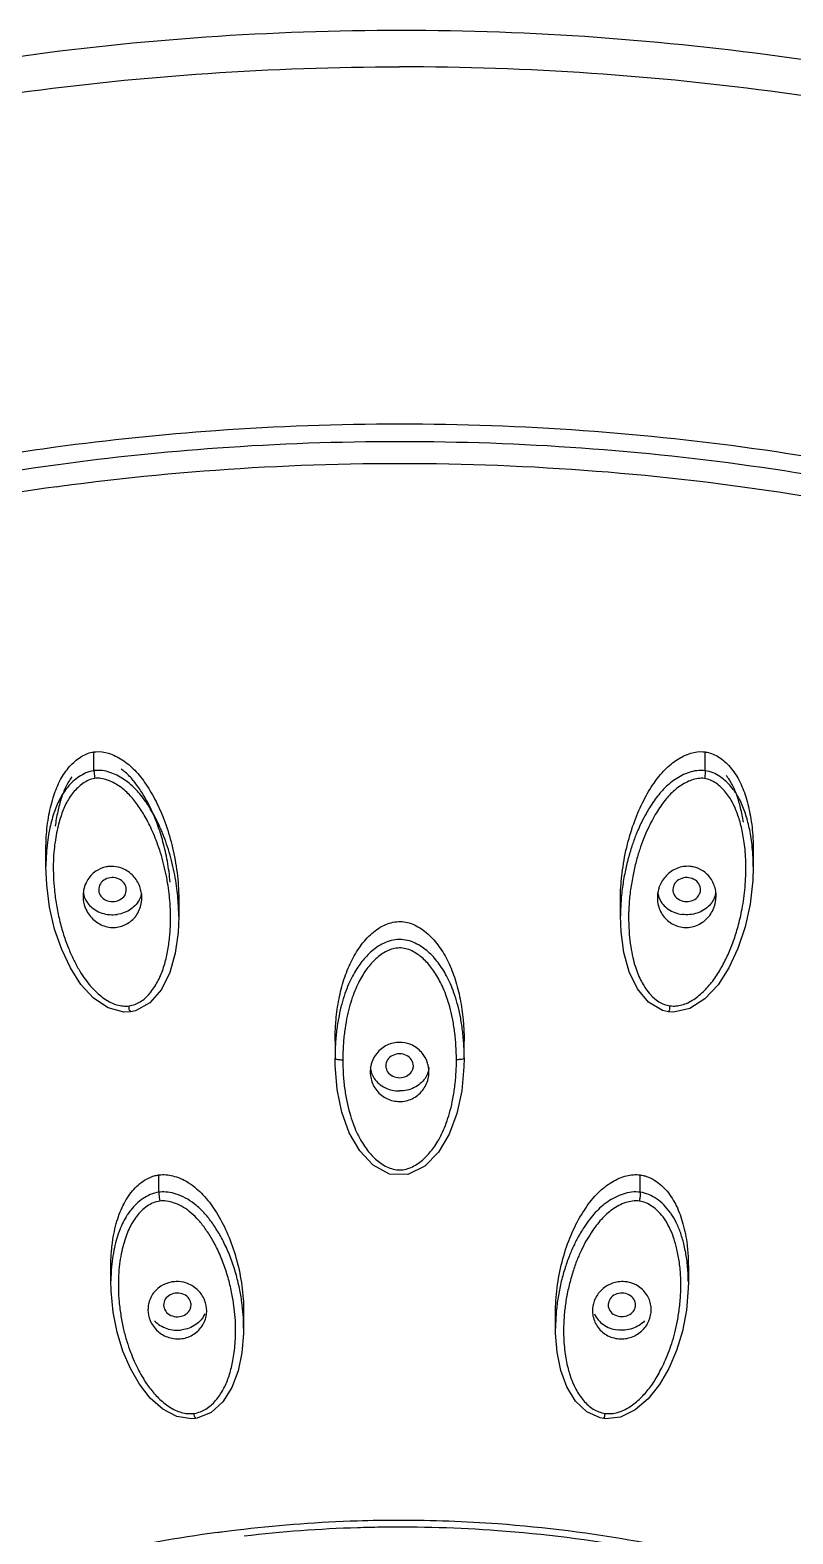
# Model space of a CAD drawing. Extents: x -1802 to -1505, y -7177 to -6757.
# Drawn here: x -1731.69 to -1712.2, y -6900.28 to -6861.85 of the extents above; entities that cross this region are included whole.
import ezdxf

# ---------------------------------------------------------------- set-up
doc = ezdxf.new("R2010")
doc.units = 0
doc.header["$LTSCALE"] = 5
doc.header["$MEASUREMENT"] = 0
doc.layers.add('DWG', color=7, linetype='CONTINUOUS')

msp = doc.modelspace()

# ---------------------------------------------------------------- linework, layer by layer
at = {"layer": 'DWG'}
for p, q in [((-1730.055, -6880.779), (-1730.055, -6880.298)), ((-1714.438, -6880.779), (-1714.438, -6880.298)), ((-1731.282, -6883.231), (-1731.282, -6882.791)), ((-1713.211, -6882.791), (-1713.211, -6883.246)), ((-1731.282, -6883.23), (-1731.282, -6883.231)), ((-1731.263, -6883.699), (-1731.282, -6883.23)), ((-1713.211, -6883.246), (-1713.222, -6883.576)), ((-1727.889, -6884.081), (-1727.889, -6884.505)), ((-1716.604, -6884.505), (-1716.604, -6884.081)), ((-1727.889, -6884.505), (-1727.889, -6884.505)), ((-1715.533, -6886.903), (-1715.886, -6886.696)), ((-1729.293, -6886.947), (-1729.696, -6886.839)), ((-1729.121, -6886.941), (-1729.293, -6886.947)), ((-1715.372, -6886.941), (-1715.533, -6886.903)), ((-1715.247, -6886.949), (-1715.372, -6886.941)), ((-1714.832, -6886.856), (-1715.247, -6886.949)), ((-1723.896, -6887.695), (-1723.896, -6888.126)), ((-1720.596, -6888.126), (-1720.596, -6887.695)), ((-1723.894, -6888.305), (-1723.896, -6888.126)), ((-1723.841, -6888.922), (-1723.894, -6888.305)), ((-1720.596, -6888.126), (-1720.601, -6888.344)), ((-1728.397, -6891.552), (-1728.397, -6891.108)), ((-1716.096, -6891.552), (-1716.096, -6891.108)), ((-1729.623, -6893.856), (-1729.623, -6893.436)), ((-1714.869, -6893.436), (-1714.869, -6893.856)), ((-1729.619, -6894.075), (-1729.623, -6893.813)), ((-1714.869, -6893.845), (-1714.872, -6894.007)), ((-1726.231, -6894.611), (-1726.231, -6895.022)), ((-1718.262, -6895.022), (-1718.262, -6894.611)), ((-1726.231, -6895.023), (-1726.231, -6895.022)), ((-1718.262, -6895.022), (-1718.262, -6895.022)), ((-1727.566, -6897.344), (-1727.941, -6897.282)), ((-1727.462, -6897.336), (-1727.566, -6897.344)), ((-1717.03, -6897.336), (-1717.124, -6897.318))]:
    msp.add_line(p, q, dxfattribs=at)
for points in [[(-1713.222, -6883.576), (-1713.29, -6884.187), (-1713.418, -6884.773), (-1713.602, -6885.32), (-1713.832, -6885.814), (-1714.11, -6886.248), (-1714.445, -6886.605), (-1714.832, -6886.856)], [(-1729.696, -6886.839), (-1730.066, -6886.589), (-1730.388, -6886.241), (-1730.657, -6885.821), (-1730.88, -6885.347), (-1731.06, -6884.826), (-1731.189, -6884.269), (-1731.263, -6883.699)], [(-1727.889, -6884.505), (-1727.905, -6884.911), (-1727.979, -6885.445), (-1728.115, -6885.935), (-1728.329, -6886.367), (-1728.625, -6886.712)], [(-1715.886, -6886.696), (-1716.172, -6886.354), (-1716.383, -6885.922), (-1716.517, -6885.429), (-1716.589, -6884.897), (-1716.604, -6884.485)], [(-1728.625, -6886.712), (-1728.995, -6886.914), (-1729.121, -6886.941)], [(-1720.601, -6888.344), (-1720.658, -6888.961), (-1720.782, -6889.539), (-1720.978, -6890.067), (-1721.251, -6890.525), (-1721.603, -6890.884), (-1722.032, -6891.099), (-1722.503, -6891.087), (-1722.923, -6890.858), (-1723.266, -6890.492), (-1723.532, -6890.03), (-1723.721, -6889.501), (-1723.841, -6888.922)], [(-1714.872, -6894.007), (-1714.92, -6894.566), (-1715.022, -6895.099), (-1715.174, -6895.597), (-1715.371, -6896.055), (-1715.608, -6896.468), (-1715.893, -6896.828), (-1716.229, -6897.115)], [(-1727.941, -6897.282), (-1728.297, -6897.092), (-1728.617, -6896.81), (-1728.891, -6896.458), (-1729.122, -6896.055), (-1729.314, -6895.61), (-1729.463, -6895.131), (-1729.566, -6894.619), (-1729.619, -6894.075)], [(-1726.231, -6895.023), (-1726.233, -6895.161), (-1726.275, -6895.654), (-1726.37, -6896.115), (-1726.529, -6896.538), (-1726.759, -6896.904)], [(-1717.748, -6896.887), (-1717.971, -6896.524), (-1718.126, -6896.103), (-1718.219, -6895.642), (-1718.26, -6895.149), (-1718.262, -6895.022)], [(-1726.759, -6896.904), (-1727.061, -6897.184), (-1727.416, -6897.328), (-1727.462, -6897.336)], [(-1717.124, -6897.318), (-1717.461, -6897.164), (-1717.748, -6896.887)], [(-1716.229, -6897.115), (-1716.604, -6897.299), (-1716.986, -6897.341), (-1717.03, -6897.336)]]:
    msp.add_lwpolyline(points, dxfattribs=at)
for points, start_tangent, end_tangent in [([(-1784.746, -6916.717), (-1784.127, -6909.017), (-1781.977, -6900.568), (-1778.335, -6892.513), (-1773.29, -6885.057), (-1766.962, -6878.385), (-1759.495, -6872.662), (-1751.065, -6868.035), (-1741.876, -6864.631), (-1732.169, -6862.551), (-1722.198, -6861.855), (-1712.229, -6862.564), (-1702.525, -6864.658), (-1693.342, -6868.074), (-1684.921, -6872.712), (-1677.464, -6878.446), (-1671.148, -6885.126), (-1666.116, -6892.589), (-1662.488, -6900.648), (-1660.352, -6909.1), (-1659.747, -6916.717)], (0.000108, 1), (0.000114, -1)), ([(-1783.66, -6906.704), (-1781.688, -6900.054), (-1777.934, -6892.236), (-1772.81, -6885.021), (-1766.441, -6878.587), (-1758.983, -6873.092), (-1750.621, -6868.67), (-1741.56, -6865.432), (-1732.024, -6863.457), (-1722.246, -6862.793)], (0.213985, 0.976837), (1, 0)), ([(-1660.864, -6906.568), (-1662.805, -6900.054), (-1666.559, -6892.236), (-1671.683, -6885.021), (-1678.052, -6878.587), (-1685.51, -6873.092), (-1693.872, -6868.67), (-1702.933, -6865.432), (-1712.469, -6863.457), (-1722.246, -6862.793)], (-0.216879, 0.976199), (-1, 0)), ([(-1670.129, -6901.434), (-1672.284, -6897.611), (-1677.416, -6890.834), (-1683.77, -6884.878), (-1691.174, -6879.906), (-1699.426, -6876.053), (-1708.3, -6873.424), (-1717.555, -6872.092), (-1726.938, -6872.092), (-1731.035, -6872.514)], (-0.449185, 0.893439), (-0.990997, -0.133888)), ([(-1731.035, -6872.514), (-1736.193, -6873.424), (-1745.067, -6876.053), (-1753.319, -6879.906), (-1760.723, -6884.878), (-1767.077, -6890.834), (-1772.209, -6897.611), (-1774.364, -6901.434)], (-0.990997, -0.133888), (-0.449185, -0.893439)), ([(-1730.972, -6872.95), (-1726.896, -6872.529), (-1717.597, -6872.529), (-1708.426, -6873.85), (-1699.631, -6876.454), (-1691.453, -6880.273), (-1684.116, -6885.2), (-1677.818, -6891.103), (-1673.213, -6897.069)], (0.990963, 0.134135), (0.547309, -0.836931)), ([(-1730.93, -6873.51), (-1726.014, -6873.035), (-1720.99, -6872.938), (-1715.976, -6873.23), (-1711.013, -6873.908), (-1706.141, -6874.967), (-1701.398, -6876.399), (-1696.823, -6878.192), (-1692.453, -6880.332), (-1688.322, -6882.801), (-1684.465, -6885.579), (-1680.912, -6888.645), (-1677.692, -6891.973), (-1674.83, -6895.536), (-1672.35, -6899.307), (-1670.272, -6903.254), (-1668.612, -6907.346), (-1667.385, -6911.55), (-1666.826, -6914.31)], (0.990954, 0.134202), (0.165725, -0.986172)), ([(-1766.64, -6891.063), (-1760.377, -6885.2), (-1753.04, -6880.273), (-1744.862, -6876.454), (-1736.067, -6873.85), (-1730.972, -6872.95)], (0.670603, 0.741817), (0.990963, 0.134135)), ([(-1731.007, -6873.521), (-1739.861, -6875.378), (-1748.246, -6878.449), (-1755.943, -6882.652), (-1762.749, -6887.876), (-1768.486, -6893.987), (-1772.996, -6900.816), (-1776.163, -6908.185), (-1777.511, -6913.44)], (-0.990792, -0.135394), (-0.1864, -0.982474)), ([(-1731.007, -6873.521), (-1730.93, -6873.51)], (0.990792, 0.135394), (0.990954, 0.134202)), ([(-1730.68, -6880.676), (-1730.397, -6880.43), (-1730.102, -6880.306)], (0.661877, 0.749613), (0.979479, 0.201546)), ([(-1730.102, -6880.306), (-1730.055, -6880.298)], (0.979479, 0.201546), (0.990791, 0.135403)), ([(-1730.055, -6880.298), (-1730.004, -6880.293)], (0.990791, 0.135403), (0.998037, 0.06262)), ([(-1730.004, -6880.293), (-1729.683, -6880.335), (-1729.334, -6880.501)], (0.998037, 0.06262), (0.838712, -0.544575)), ([(-1729.334, -6880.501), (-1729.013, -6880.766), (-1728.728, -6881.124), (-1728.468, -6881.568), (-1728.245, -6882.084), (-1728.067, -6882.669), (-1727.944, -6883.302)], (0.838712, -0.544575), (0.13773, -0.99047)), ([(-1716.55, -6883.314), (-1716.424, -6882.66), (-1716.239, -6882.059), (-1716.009, -6881.537), (-1715.746, -6881.097), (-1715.463, -6880.749), (-1715.146, -6880.493)], (0.135759, 0.990742), (0.843602, 0.536968)), ([(-1715.146, -6880.493), (-1714.804, -6880.333), (-1714.488, -6880.293)], (0.843602, 0.536968), (0.997978, -0.063559)), ([(-1714.488, -6880.293), (-1714.438, -6880.298)], (0.997978, -0.063559), (0.990793, -0.135385)), ([(-1714.438, -6880.298), (-1714.391, -6880.306)], (0.990793, -0.135385), (0.979283, -0.202495)), ([(-1714.391, -6880.306), (-1714.091, -6880.433), (-1713.804, -6880.686)], (0.979283, -0.202495), (0.654915, -0.755702)), ([(-1731.205, -6881.909), (-1731.081, -6881.416), (-1730.909, -6881.005), (-1730.68, -6880.676)], (0.181695, 0.983355), (0.661877, 0.749613)), ([(-1730.622, -6880.938), (-1730.773, -6881.189), (-1730.89, -6881.486), (-1730.981, -6881.824), (-1731.046, -6882.198)], (-0.593528, -0.804814), (-0.125629, -0.992077)), ([(-1730.036, -6880.978), (-1730.192, -6881.023), (-1730.338, -6881.105), (-1730.469, -6881.213), (-1730.585, -6881.339), (-1730.685, -6881.478), (-1730.77, -6881.625), (-1730.841, -6881.783), (-1730.903, -6881.954)], (-0.990772, -0.135537), (-0.30864, -0.951179)), ([(-1730.26, -6880.836), (-1730.439, -6880.934), (-1730.592, -6881.057), (-1730.725, -6881.198)], (-0.922102, -0.386948), (-0.640043, -0.768339)), ([(-1730.055, -6880.779), (-1730.26, -6880.836)], (-0.990735, -0.135811), (-0.922102, -0.386948)), ([(-1730.023, -6880.775), (-1730.055, -6880.779)], (-0.995716, -0.09246), (-0.99086, -0.134897)), ([(-1730.055, -6880.779), (-1730.053, -6880.831), (-1730.046, -6880.9), (-1730.036, -6880.978)], (0.000931, -1), (0.145418, -0.98937)), ([(-1729.044, -6881.517), (-1729.157, -6881.389), (-1729.281, -6881.272), (-1729.417, -6881.169), (-1729.562, -6881.083), (-1729.716, -6881.017), (-1729.876, -6880.978), (-1730.036, -6880.978)], (-0.630774, 0.775967), (-0.990866, -0.134849)), ([(-1729.302, -6880.992), (-1729.468, -6880.897), (-1729.649, -6880.822), (-1729.846, -6880.778), (-1730.023, -6880.775)], (-0.835591, 0.549353), (-0.995716, -0.09246)), ([(-1728.108, -6883.626), (-1728.18, -6883.092), (-1728.292, -6882.596), (-1728.433, -6882.152), (-1728.596, -6881.763), (-1728.774, -6881.429), (-1728.959, -6881.147), (-1729.152, -6880.916), (-1729.364, -6880.734)], (-0.086183, 0.996279), (-0.812667, 0.582729)), ([(-1728.56, -6881.847), (-1728.566, -6881.837), (-1728.666, -6881.672), (-1728.771, -6881.518), (-1728.884, -6881.372), (-1729.009, -6881.233), (-1729.149, -6881.106), (-1729.302, -6880.992)], (-0.497096, 0.867696), (-0.835591, 0.549353)), ([(-1715.205, -6881.002), (-1715.36, -6881.119), (-1715.5, -6881.249), (-1715.626, -6881.392), (-1715.745, -6881.55), (-1715.861, -6881.726), (-1715.95, -6881.878)], (-0.829991, -0.557776), (-0.489942, -0.871755)), ([(-1714.457, -6880.978), (-1714.62, -6880.979), (-1714.784, -6881.019), (-1714.941, -6881.088), (-1715.089, -6881.178), (-1715.226, -6881.284), (-1715.351, -6881.404), (-1715.465, -6881.536)], (-0.990811, 0.135251), (-0.622391, -0.782706)), ([(-1714.652, -6880.779), (-1714.852, -6880.825), (-1715.036, -6880.902), (-1715.205, -6881.002)], (-0.99237, -0.123297), (-0.829991, -0.557776)), ([(-1714.438, -6880.779), (-1714.652, -6880.779)], (-0.990849, 0.134977), (-0.99237, -0.123297)), ([(-1714.438, -6880.779), (-1714.44, -6880.831), (-1714.447, -6880.9), (-1714.457, -6880.978)], (0.00109, -0.999999), (-0.14626, -0.989246)), ([(-1713.601, -6881.921), (-1713.66, -6881.761), (-1713.732, -6881.608), (-1713.817, -6881.463), (-1713.918, -6881.328), (-1714.032, -6881.205), (-1714.161, -6881.101), (-1714.304, -6881.021), (-1714.457, -6880.978)], (-0.319432, 0.947609), (-0.990717, 0.135939)), ([(-1713.779, -6881.185), (-1713.91, -6881.049), (-1714.061, -6880.93), (-1714.237, -6880.834), (-1714.438, -6880.779)], (-0.647749, 0.761853), (-0.990724, 0.135891)), ([(-1713.461, -6882.096), (-1713.535, -6881.727), (-1713.63, -6881.407), (-1713.748, -6881.133), (-1713.899, -6880.902)], (-0.149849, 0.988709), (-0.618341, 0.78591)), ([(-1713.804, -6880.686), (-1713.572, -6881.027), (-1713.402, -6881.447), (-1713.282, -6881.943)], (0.654915, -0.755702), (0.174051, -0.984737)), ([(-1730.835, -6881.346), (-1730.839, -6881.352), (-1730.934, -6881.514), (-1731.013, -6881.685), (-1731.08, -6881.867)], (-0.553132, -0.833094), (-0.31256, -0.949898)), ([(-1730.725, -6881.198), (-1730.835, -6881.346)], (-0.640043, -0.768339), (-0.553132, -0.833094)), ([(-1713.648, -6881.36), (-1713.665, -6881.335), (-1713.779, -6881.185)], (-0.545231, 0.838286), (-0.647749, 0.761853)), ([(-1713.37, -6882.008), (-1713.425, -6881.832), (-1713.49, -6881.661), (-1713.569, -6881.495), (-1713.648, -6881.36)], (-0.272419, 0.962179), (-0.545231, 0.838286)), ([(-1728.226, -6883.371), (-1728.294, -6883.087), (-1728.376, -6882.811), (-1728.466, -6882.556), (-1728.559, -6882.33), (-1728.653, -6882.133), (-1728.746, -6881.959), (-1728.841, -6881.801), (-1728.939, -6881.654), (-1729.044, -6881.517)], (-0.209488, 0.977811), (-0.630774, 0.775967)), ([(-1715.465, -6881.536), (-1715.574, -6881.684), (-1715.684, -6881.853), (-1715.796, -6882.048), (-1715.907, -6882.271), (-1716.013, -6882.519), (-1716.111, -6882.793), (-1716.202, -6883.098), (-1716.281, -6883.44)], (-0.622391, -0.782706), (-0.198055, -0.980191)), ([(-1731.139, -6882.068), (-1731.192, -6882.294), (-1731.236, -6882.547), (-1731.266, -6882.824), (-1731.281, -6883.122)], (-0.25676, -0.966475), (-0.019975, -0.9998)), ([(-1731.273, -6882.472), (-1731.205, -6881.909)], (0.060644, 0.998159), (0.181695, 0.983355)), ([(-1731.08, -6881.867), (-1731.139, -6882.068)], (-0.31256, -0.949898), (-0.25676, -0.966475)), ([(-1730.959, -6882.146), (-1731.01, -6882.363), (-1731.051, -6882.606)], (-0.253873, -0.967238), (-0.138495, -0.990363)), ([(-1730.903, -6881.954), (-1730.959, -6882.146)], (-0.30864, -0.951179), (-0.253873, -0.967238)), ([(-1728.317, -6882.343), (-1728.369, -6882.223), (-1728.468, -6882.018), (-1728.56, -6881.847)], (-0.384407, 0.923164), (-0.497096, 0.867696)), ([(-1715.95, -6881.878), (-1715.979, -6881.93), (-1716.096, -6882.162), (-1716.176, -6882.343)], (-0.489942, -0.871755), (-0.384439, -0.92315)), ([(-1713.549, -6882.089), (-1713.601, -6881.921)], (-0.26929, 0.963059), (-0.319432, 0.947609)), ([(-1713.465, -6882.457), (-1713.504, -6882.266), (-1713.549, -6882.089)], (-0.174412, 0.984673), (-0.26929, 0.963059)), ([(-1713.323, -6882.193), (-1713.37, -6882.008)], (-0.225511, 0.974241), (-0.272419, 0.962179)), ([(-1713.282, -6881.943), (-1713.219, -6882.498)], (0.174051, -0.984737), (0.055232, -0.998474)), ([(-1731.282, -6882.791), (-1731.273, -6882.472)], (-0.000215, 1), (0.060644, 0.998159)), ([(-1728.022, -6883.297), (-1728.093, -6883.005), (-1728.177, -6882.721), (-1728.271, -6882.457), (-1728.317, -6882.343)], (-0.210919, 0.977504), (-0.384407, 0.923164)), ([(-1716.176, -6882.343), (-1716.207, -6882.419), (-1716.309, -6882.702), (-1716.403, -6883.016), (-1716.486, -6883.367)], (-0.384439, -0.92315), (-0.199378, -0.979923)), ([(-1713.433, -6882.672), (-1713.465, -6882.457)], (-0.123184, 0.992384), (-0.174412, 0.984673)), ([(-1713.211, -6883.231), (-1713.212, -6883.145), (-1713.224, -6882.867), (-1713.248, -6882.616), (-1713.282, -6882.393), (-1713.323, -6882.193)], (-0.000041, 1), (-0.225511, 0.974241)), ([(-1713.219, -6882.498), (-1713.213, -6882.628)], (0.055232, -0.998474), (0.030142, -0.999546)), ([(-1731.08, -6882.872), (-1731.094, -6883.161)], (-0.078259, -0.996933), (-0.019565, -0.999809)), ([(-1731.051, -6882.606), (-1731.08, -6882.872)], (-0.138495, -0.990363), (-0.078259, -0.996933)), ([(-1713.41, -6882.914), (-1713.433, -6882.672)], (-0.06931, 0.997595), (-0.123184, 0.992384)), ([(-1713.399, -6883.183), (-1713.41, -6882.914)], (-0.015399, 0.999881), (-0.06931, 0.997595)), ([(-1713.213, -6882.628), (-1713.211, -6882.791)], (0.030142, -0.999546), (-0.000131, -1)), ([(-1731.281, -6883.122), (-1731.282, -6883.23)], (-0.019975, -0.9998), (-0.000079, -1)), ([(-1731.094, -6883.161), (-1731.091, -6883.477)], (-0.019565, -0.999809), (0.038736, -0.999249)), ([(-1729.743, -6883.236), (-1730.005, -6883.346), (-1730.232, -6883.595)], (-0.980331, -0.19736), (-0.491508, -0.870873)), ([(-1729.701, -6883.229), (-1729.743, -6883.236)], (-0.990792, -0.135394), (-0.980331, -0.19736)), ([(-1729.611, -6883.223), (-1729.701, -6883.229)], (-0.999967, -0.008134), (-0.990792, -0.135394)), ([(-1729.37, -6883.261), (-1729.611, -6883.223)], (-0.947785, 0.31891), (-0.999967, -0.008134)), ([(-1728.901, -6883.699), (-1729.08, -6883.44), (-1729.37, -6883.261)], (-0.398959, 0.916969), (-0.947785, 0.31891)), ([(-1727.967, -6883.584), (-1728.022, -6883.297)], (-0.163827, 0.986489), (-0.210919, 0.977504)), ([(-1727.944, -6883.302), (-1727.891, -6883.962)], (0.13773, -0.99047), (0.021967, -0.999759)), ([(-1715.119, -6883.26), (-1715.411, -6883.438)], (-0.949517, -0.313715), (-0.719474, -0.69452)), ([(-1714.792, -6883.229), (-1715.119, -6883.26)], (-0.990792, 0.135394), (-0.949517, -0.313715)), ([(-1714.749, -6883.237), (-1714.792, -6883.229)], (-0.980084, 0.198584), (-0.990792, 0.135394)), ([(-1714.485, -6883.348), (-1714.749, -6883.237)], (-0.824199, 0.5663), (-0.980084, 0.198584)), ([(-1713.402, -6883.469), (-1713.399, -6883.183)], (0.037357, 0.999302), (-0.015399, 0.999881)), ([(-1731.091, -6883.477), (-1731.066, -6883.826)], (0.038736, -0.999249), (0.099515, -0.995036)), ([(-1730.232, -6883.595), (-1730.308, -6883.785)], (-0.491508, -0.870873), (-0.247847, -0.968799)), ([(-1729.638, -6883.514), (-1729.805, -6883.579), (-1729.912, -6883.707), (-1729.931, -6883.866), (-1729.923, -6883.899)], (-0.990792, -0.135394), (0.304553, -0.952495)), ([(-1729.251, -6883.926), (-1729.233, -6883.77), (-1729.308, -6883.624), (-1729.457, -6883.531), (-1729.638, -6883.514)], (0.390192, 0.920734), (-0.990792, -0.135394)), ([(-1728.173, -6883.65), (-1728.226, -6883.371)], (-0.16277, 0.986664), (-0.209488, 0.977811)), ([(-1728.135, -6883.916), (-1728.173, -6883.65)], (-0.117413, 0.993083), (-0.16277, 0.986664)), ([(-1727.889, -6884.505), (-1727.892, -6884.334), (-1727.904, -6884.108), (-1727.928, -6883.857), (-1727.967, -6883.584)], (0.000001, 1), (-0.163827, 0.986489)), ([(-1716.601, -6883.903), (-1716.55, -6883.314)], (0.03312, 0.999451), (0.135759, 0.990742)), ([(-1716.486, -6883.367), (-1716.552, -6883.756), (-1716.593, -6884.162)], (-0.199378, -0.979923), (-0.064225, -0.997935)), ([(-1716.281, -6883.44), (-1716.345, -6883.817)], (-0.198055, -0.980191), (-0.134364, -0.990932)), ([(-1715.411, -6883.438), (-1715.59, -6883.697)], (-0.719474, -0.69452), (-0.401609, -0.915811)), ([(-1715.036, -6883.531), (-1715.185, -6883.624), (-1715.26, -6883.77)], (-0.949143, -0.314846), (-0.178542, -0.983932)), ([(-1714.855, -6883.514), (-1715.036, -6883.531)], (-0.990792, 0.135394), (-0.949143, -0.314846)), ([(-1714.57, -6883.899), (-1714.562, -6883.866), (-1714.581, -6883.707), (-1714.688, -6883.579), (-1714.855, -6883.514)], (0.304553, 0.952495), (-0.990792, 0.135394)), ([(-1714.259, -6883.597), (-1714.485, -6883.348)], (-0.48808, 0.872799), (-0.824199, 0.5663)), ([(-1714.165, -6883.889), (-1714.259, -6883.597)], (-0.117664, 0.993053), (-0.48808, 0.872799)), ([(-1713.42, -6883.76), (-1713.402, -6883.469)], (0.088375, 0.996087), (0.037357, 0.999302)), ([(-1731.066, -6883.826), (-1731.016, -6884.205), (-1730.937, -6884.594), (-1730.831, -6884.971), (-1730.708, -6885.311), (-1730.578, -6885.602), (-1730.446, -6885.852), (-1730.312, -6886.064), (-1730.18, -6886.239), (-1730.051, -6886.383), (-1729.917, -6886.507), (-1729.773, -6886.615)], (0.099515, -0.995036), (0.831073, -0.556163)), ([(-1730.331, -6883.928), (-1730.333, -6883.984)], (-0.069686, -0.997569), (-0.000281, -1)), ([(-1730.333, -6883.984), (-1730.278, -6884.281), (-1730.083, -6884.572), (-1729.796, -6884.747), (-1729.466, -6884.779)], (-0.000281, -1), (0.990792, 0.135394)), ([(-1730.327, -6883.884), (-1730.331, -6883.928)], (-0.123577, -0.992335), (-0.069686, -0.997569)), ([(-1730.308, -6883.785), (-1730.327, -6883.884)], (-0.247847, -0.968799), (-0.123577, -0.992335)), ([(-1730.325, -6883.906), (-1730.324, -6883.914), (-1730.166, -6884.22)], (0.162952, -0.986634), (0.68197, -0.731381)), ([(-1729.923, -6883.899), (-1729.856, -6884.011), (-1729.708, -6884.105), (-1729.527, -6884.121)], (0.304553, -0.952495), (0.990792, 0.135394)), ([(-1729.527, -6884.121), (-1729.36, -6884.057), (-1729.252, -6883.929), (-1729.251, -6883.926)], (0.990792, 0.135394), (0.390192, 0.920734)), ([(-1729.466, -6884.779), (-1729.162, -6884.662), (-1728.935, -6884.416), (-1728.836, -6884.088), (-1728.833, -6884.027)], (0.990792, 0.135394), (0.000508, 1)), ([(-1728.843, -6883.912), (-1728.883, -6884.045), (-1729.111, -6884.316)], (-0.174757, -0.984612), (-0.819618, -0.572911)), ([(-1728.886, -6883.736), (-1728.901, -6883.699)], (-0.35345, 0.935453), (-0.398959, 0.916969)), ([(-1728.833, -6884.027), (-1728.886, -6883.736)], (0.000508, 1), (-0.35345, 0.935453)), ([(-1728.1, -6884.379), (-1728.112, -6884.16), (-1728.135, -6883.916)], (-0.032351, 0.999477), (-0.117413, 0.993083)), ([(-1727.891, -6883.962), (-1727.889, -6884.081)], (0.021967, -0.999759), (-0.000557, -1)), ([(-1716.604, -6884.081), (-1716.603, -6883.99)], (-0.000516, 1), (0.016819, 0.999859)), ([(-1716.603, -6883.99), (-1716.601, -6883.903)], (0.016819, 0.999859), (0.03312, 0.999451)), ([(-1716.345, -6883.817), (-1716.385, -6884.212)], (-0.134364, -0.990932), (-0.0639, -0.997956)), ([(-1715.632, -6883.815), (-1715.66, -6884.027)], (-0.256919, -0.966433), (0.00031, -1)), ([(-1715.66, -6884.027), (-1715.658, -6884.084), (-1715.558, -6884.416), (-1715.334, -6884.66), (-1715.027, -6884.779)], (0.00031, -1), (0.990792, -0.135394)), ([(-1715.65, -6883.913), (-1715.61, -6884.045), (-1715.382, -6884.316)], (0.176653, -0.984273), (0.819618, -0.572911)), ([(-1715.59, -6883.697), (-1715.604, -6883.73), (-1715.632, -6883.815)], (-0.401609, -0.915811), (-0.256919, -0.966433)), ([(-1715.26, -6883.77), (-1715.242, -6883.926)], (-0.178542, -0.983932), (0.390191, -0.920734)), ([(-1715.242, -6883.926), (-1715.241, -6883.929), (-1715.133, -6884.057), (-1714.966, -6884.121)], (0.390191, -0.920734), (0.990792, -0.135394)), ([(-1715.027, -6884.779), (-1714.701, -6884.748), (-1714.41, -6884.573), (-1714.217, -6884.285), (-1714.16, -6883.984)], (0.990792, -0.135394), (-0.000013, 1)), ([(-1714.966, -6884.121), (-1714.785, -6884.105), (-1714.637, -6884.011), (-1714.57, -6883.899)], (0.990792, -0.135394), (0.304553, 0.952495)), ([(-1714.732, -6886.623), (-1714.589, -6886.518), (-1714.456, -6886.397), (-1714.333, -6886.263), (-1714.22, -6886.118), (-1714.116, -6885.965), (-1714.021, -6885.805), (-1713.934, -6885.641), (-1713.854, -6885.473), (-1713.782, -6885.303), (-1713.716, -6885.131), (-1713.656, -6884.952), (-1713.599, -6884.761), (-1713.545, -6884.548), (-1713.495, -6884.307), (-1713.452, -6884.042), (-1713.42, -6883.76)], (0.836278, 0.548306), (0.088375, 0.996087)), ([(-1714.168, -6883.909), (-1714.169, -6883.914), (-1714.327, -6884.22)], (-0.169032, -0.985611), (-0.68197, -0.731381)), ([(-1714.16, -6883.984), (-1714.161, -6883.934), (-1714.165, -6883.889)], (-0.000013, 1), (-0.117664, 0.993053)), ([(-1730.166, -6884.22), (-1729.852, -6884.417), (-1729.466, -6884.452)], (0.68197, -0.731381), (0.990792, 0.135394)), ([(-1729.111, -6884.316), (-1729.466, -6884.452)], (-0.819618, -0.572911), (-0.990792, -0.135394)), ([(-1728.102, -6884.765), (-1728.098, -6884.578), (-1728.1, -6884.379)], (0.044352, 0.999016), (-0.032351, 0.999477)), ([(-1716.593, -6884.162), (-1716.604, -6884.485)], (-0.064225, -0.997935), (-0.003733, -0.999993)), ([(-1716.385, -6884.212), (-1716.395, -6884.602)], (-0.0639, -0.997956), (0.011377, -0.999935)), ([(-1715.382, -6884.316), (-1715.027, -6884.452)], (0.819618, -0.572911), (0.990792, -0.135394)), ([(-1714.327, -6884.22), (-1714.641, -6884.417), (-1715.027, -6884.452)], (-0.68197, -0.731381), (-0.990792, 0.135394)), ([(-1728.133, -6885.13), (-1728.114, -6884.948), (-1728.102, -6884.765)], (0.121207, 0.992627), (0.044352, 0.999016)), ([(-1723.871, -6887.146), (-1723.794, -6886.613), (-1723.667, -6886.115), (-1723.487, -6885.661), (-1723.249, -6885.263), (-1722.953, -6884.936), (-1722.601, -6884.71), (-1722.23, -6884.634), (-1721.868, -6884.72), (-1721.528, -6884.947), (-1721.24, -6885.269), (-1721.006, -6885.662), (-1720.826, -6886.114), (-1720.699, -6886.611), (-1720.622, -6887.146)], (0.093318, 0.995636), (0.09329, -0.995639)), ([(-1716.395, -6884.602), (-1716.378, -6884.961)], (0.011377, -0.999935), (0.084968, -0.996384)), ([(-1728.432, -6886.177), (-1728.354, -6886.016), (-1728.289, -6885.847), (-1728.236, -6885.673), (-1728.193, -6885.494), (-1728.159, -6885.313), (-1728.133, -6885.13)], (0.473669, 0.880703), (0.121207, 0.992627)), ([(-1721.143, -6885.855), (-1721.153, -6885.84), (-1721.264, -6885.682), (-1721.383, -6885.539), (-1721.517, -6885.407), (-1721.672, -6885.287), (-1721.849, -6885.186), (-1722.046, -6885.117), (-1722.254, -6885.094), (-1722.462, -6885.121), (-1722.657, -6885.192), (-1722.833, -6885.295), (-1722.987, -6885.417), (-1723.119, -6885.55), (-1723.238, -6885.693), (-1723.34, -6885.84)], (-0.533902, 0.845546), (-0.54003, -0.841646)), ([(-1716.378, -6884.961), (-1716.34, -6885.275), (-1716.288, -6885.55), (-1716.223, -6885.788), (-1716.149, -6885.991), (-1716.069, -6886.163), (-1715.977, -6886.318)], (0.084968, -0.996384), (0.551324, -0.834291)), ([(-1720.964, -6886.817), (-1721.044, -6886.561), (-1721.13, -6886.338), (-1721.223, -6886.145), (-1721.32, -6885.978), (-1721.421, -6885.831), (-1721.529, -6885.699), (-1721.648, -6885.58), (-1721.783, -6885.472), (-1721.933, -6885.385), (-1722.091, -6885.328), (-1722.253, -6885.309), (-1722.413, -6885.331), (-1722.571, -6885.39), (-1722.72, -6885.479), (-1722.854, -6885.588), (-1722.973, -6885.709), (-1723.08, -6885.841), (-1723.18, -6885.988), (-1723.276, -6886.156), (-1723.368, -6886.351), (-1723.455, -6886.578), (-1723.533, -6886.835)], (-0.262769, 0.964859), (-0.258495, -0.966012)), ([(-1723.34, -6885.84), (-1723.347, -6885.851), (-1723.451, -6886.03), (-1723.55, -6886.237), (-1723.642, -6886.475), (-1723.725, -6886.743), (-1723.794, -6887.041)], (-0.54003, -0.841646), (-0.19517, -0.980769)), ([(-1720.702, -6887.027), (-1720.773, -6886.725), (-1720.857, -6886.458), (-1720.949, -6886.224), (-1721.048, -6886.019), (-1721.143, -6885.855)], (-0.198137, 0.980174), (-0.533902, 0.845546)), ([(-1728.875, -6886.685), (-1728.746, -6886.589), (-1728.628, -6886.468), (-1728.523, -6886.329), (-1728.432, -6886.177)], (0.854075, 0.52015), (0.473669, 0.880703)), ([(-1715.977, -6886.318), (-1715.872, -6886.46), (-1715.753, -6886.584), (-1715.622, -6886.683), (-1715.48, -6886.752), (-1715.335, -6886.788)], (0.551324, -0.834291), (0.990769, -0.13556)), ([(-1729.773, -6886.615), (-1729.622, -6886.703), (-1729.467, -6886.763), (-1729.311, -6886.792), (-1729.157, -6886.788)], (0.831073, -0.556163), (0.990819, 0.135197)), ([(-1729.157, -6886.788), (-1729.013, -6886.752), (-1728.875, -6886.685)], (0.990794, 0.135377), (0.854075, 0.52015)), ([(-1715.186, -6886.792), (-1715.033, -6886.765), (-1714.881, -6886.708), (-1714.732, -6886.623)], (0.997177, 0.075089), (0.836278, 0.548306)), ([(-1729.119, -6886.922), (-1729.157, -6886.788)], (-0.993385, 0.114832), (-0.152827, 0.988253)), ([(-1723.794, -6887.041), (-1723.849, -6887.374), (-1723.884, -6887.74), (-1723.896, -6888.117)], (-0.19517, -0.980769), (-0.000001, -1)), ([(-1723.894, -6887.529), (-1723.871, -6887.146)], (0.027691, 0.999617), (0.093318, 0.995636)), ([(-1723.6, -6887.122), (-1723.652, -6887.444)], (-0.193766, -0.981048), (-0.129119, -0.991629)), ([(-1723.533, -6886.835), (-1723.6, -6887.122)], (-0.258495, -0.966012), (-0.193766, -0.981048)), ([(-1720.896, -6887.108), (-1720.964, -6886.817)], (-0.196707, 0.980462), (-0.262769, 0.964859)), ([(-1720.841, -6887.439), (-1720.896, -6887.108)], (-0.130177, 0.991491), (-0.196707, 0.980462)), ([(-1720.596, -6888.117), (-1720.608, -6887.742), (-1720.645, -6887.369), (-1720.702, -6887.027)], (0.000008, 1), (-0.198137, 0.980174)), ([(-1720.622, -6887.146), (-1720.616, -6887.219)], (0.09329, -0.995639), (0.080552, -0.99675)), ([(-1715.374, -6886.922), (-1715.335, -6886.788)], (0.993379, 0.114887), (0.15282, 0.988254)), ([(-1715.335, -6886.788), (-1715.186, -6886.792)], (0.99079, -0.135411), (0.997177, 0.075089)), ([(-1723.896, -6887.695), (-1723.894, -6887.529)], (-0.000002, 1), (0.027691, 0.999617)), ([(-1723.652, -6887.444), (-1723.687, -6887.799)], (-0.129119, -0.991629), (-0.064013, -0.997949)), ([(-1720.806, -6887.801), (-1720.841, -6887.439)], (-0.063606, 0.997975), (-0.130177, 0.991491)), ([(-1720.616, -6887.219), (-1720.599, -6887.529)], (0.080552, -0.99675), (0.027689, -0.999617)), ([(-1720.599, -6887.529), (-1720.596, -6887.695)], (0.027689, -0.999617), (-0.000012, -1)), ([(-1723.687, -6887.799), (-1723.698, -6888.166)], (-0.064013, -0.997949), (0.000027, -1)), ([(-1722.568, -6887.794), (-1722.831, -6888.004)], (-0.902162, -0.431397), (-0.622598, -0.782542)), ([(-1722.246, -6887.721), (-1722.568, -6887.794)], (-1, 0), (-0.902162, -0.431397)), ([(-1722.181, -6887.724), (-1722.246, -6887.721)], (-0.995949, 0.089917), (-1, 0)), ([(-1721.921, -6887.796), (-1722.181, -6887.724)], (-0.899852, 0.436196), (-0.995949, 0.089917)), ([(-1721.661, -6888.005), (-1721.921, -6887.796)], (-0.620223, 0.784426), (-0.899852, 0.436196)), ([(-1720.795, -6888.166), (-1720.806, -6887.801)], (0.000035, 1), (-0.063606, 0.997975)), ([(-1723.896, -6888.117), (-1723.798, -6888.16), (-1723.698, -6888.166)], (-0.000002, -1), (0.999997, -0.002338)), ([(-1723.698, -6888.166), (-1723.687, -6888.522)], (0.000025, -1), (0.062299, -0.998058)), ([(-1722.97, -6888.279), (-1722.977, -6888.308), (-1722.98, -6888.319)], (-0.261258, -0.965269), (-0.207924, -0.978145)), ([(-1722.954, -6888.228), (-1722.97, -6888.279)], (-0.327939, -0.944699), (-0.261258, -0.965269)), ([(-1722.831, -6888.004), (-1722.954, -6888.228)], (-0.622598, -0.782542), (-0.327939, -0.944699)), ([(-1722.552, -6888.168), (-1722.599, -6888.32)], (-0.552274, -0.833663), (-0.000014, -1)), ([(-1722.246, -6888.015), (-1722.423, -6888.056), (-1722.552, -6888.168)], (-1, 0), (-0.552274, -0.833663)), ([(-1721.908, -6888.404), (-1721.894, -6888.32), (-1721.941, -6888.168), (-1722.07, -6888.056), (-1722.246, -6888.015)], (0.314751, 0.949174), (-1, 0)), ([(-1721.538, -6888.23), (-1721.661, -6888.005)], (-0.325577, 0.945516), (-0.620223, 0.784426)), ([(-1721.522, -6888.283), (-1721.538, -6888.23)], (-0.256423, 0.966565), (-0.325577, 0.945516)), ([(-1721.497, -6888.478), (-1721.514, -6888.313), (-1721.522, -6888.283)], (0.000529, 1), (-0.256423, 0.966565)), ([(-1720.807, -6888.54), (-1720.795, -6888.259)], (0.065614, 0.997845), (0.016004, 0.999872)), ([(-1720.596, -6888.117), (-1720.695, -6888.16), (-1720.795, -6888.166)], (0.000013, -1), (-0.999997, -0.00233)), ([(-1720.795, -6888.259), (-1720.795, -6888.166)], (0.016004, 0.999872), (0.000035, 1)), ([(-1723.687, -6888.522), (-1723.653, -6888.884)], (0.062299, -0.998058), (0.129873, -0.991531)), ([(-1723.653, -6888.884), (-1723.596, -6889.224), (-1723.522, -6889.527), (-1723.437, -6889.791), (-1723.344, -6890.017), (-1723.246, -6890.209), (-1723.144, -6890.373), (-1723.037, -6890.516), (-1722.923, -6890.644), (-1722.795, -6890.759), (-1722.65, -6890.86), (-1722.492, -6890.935), (-1722.327, -6890.975), (-1722.163, -6890.975), (-1721.999, -6890.934), (-1721.841, -6890.858), (-1721.696, -6890.757), (-1721.568, -6890.641), (-1721.453, -6890.514), (-1721.348, -6890.371), (-1721.247, -6890.209), (-1721.149, -6890.017), (-1721.055, -6889.79), (-1720.971, -6889.53), (-1720.9, -6889.238), (-1720.843, -6888.907), (-1720.807, -6888.54)], (0.129873, -0.991531), (0.065614, 0.997845)), ([(-1722.98, -6888.319), (-1722.996, -6888.478)], (-0.207924, -0.978145), (0, -1)), ([(-1722.996, -6888.478), (-1722.977, -6888.65), (-1722.829, -6888.954), (-1722.57, -6889.159), (-1722.246, -6889.233)], (0, -1), (1, 0)), ([(-1722.995, -6888.361), (-1722.896, -6888.641)], (0.081511, -0.996672), (0.55269, -0.833387)), ([(-1722.896, -6888.641), (-1722.621, -6888.878), (-1722.246, -6888.964)], (0.55269, -0.833387), (1, 0)), ([(-1722.599, -6888.32), (-1722.585, -6888.404)], (-0.000014, -1), (0.314748, -0.949175)), ([(-1722.585, -6888.404), (-1722.552, -6888.473), (-1722.423, -6888.584), (-1722.246, -6888.625)], (0.314748, -0.949175), (1, 0)), ([(-1722.246, -6888.625), (-1722.07, -6888.584), (-1721.941, -6888.473), (-1721.908, -6888.404)], (1, 0), (0.314751, 0.949174)), ([(-1722.246, -6889.233), (-1721.926, -6889.161), (-1721.664, -6888.954), (-1721.517, -6888.654), (-1721.497, -6888.478)], (1, 0), (0.000529, 1)), ([(-1721.597, -6888.641), (-1721.871, -6888.878), (-1722.246, -6888.964)], (-0.55269, -0.833387), (-1, 0)), ([(-1721.498, -6888.36), (-1721.597, -6888.641)], (-0.079799, -0.996811), (-0.55269, -0.833387)), ([(-1729.071, -6891.517), (-1728.762, -6891.245), (-1728.549, -6891.144)], (0.646886, 0.762587), (0.948428, 0.316993)), ([(-1728.549, -6891.144), (-1728.436, -6891.114)], (0.948428, 0.316993), (0.982838, 0.184471)), ([(-1728.436, -6891.114), (-1728.397, -6891.108)], (0.982838, 0.184471), (0.99079, 0.135407)), ([(-1728.397, -6891.108), (-1728.349, -6891.103)], (0.99079, 0.135407), (0.997162, 0.075288)), ([(-1728.349, -6891.103), (-1727.994, -6891.145)], (0.997162, 0.075288), (0.959589, -0.281406)), ([(-1727.994, -6891.145), (-1727.614, -6891.325)], (0.959589, -0.281406), (0.83476, -0.550614)), ([(-1727.614, -6891.325), (-1727.27, -6891.617), (-1726.963, -6892.013), (-1726.693, -6892.5), (-1726.473, -6893.067), (-1726.317, -6893.696)], (0.83476, -0.550614), (0.18198, -0.983302)), ([(-1718.028, -6893.094), (-1717.803, -6892.505), (-1717.526, -6892.007), (-1717.215, -6891.608), (-1716.869, -6891.319)], (0.295471, 0.955352), (0.838675, 0.544632)), ([(-1716.869, -6891.319), (-1716.489, -6891.142), (-1716.143, -6891.103)], (0.838675, 0.544632), (0.997066, -0.076548)), ([(-1716.143, -6891.103), (-1716.096, -6891.108)], (0.997066, -0.076548), (0.990794, -0.135381)), ([(-1716.096, -6891.108), (-1716.056, -6891.115)], (0.990794, -0.135381), (0.98259, -0.185786)), ([(-1716.056, -6891.115), (-1715.942, -6891.145)], (0.98259, -0.185786), (0.947572, -0.319541)), ([(-1715.942, -6891.145), (-1715.722, -6891.251), (-1715.414, -6891.526)], (0.947572, -0.319541), (0.641153, -0.767413)), ([(-1729.592, -6892.902), (-1729.484, -6892.351), (-1729.312, -6891.886), (-1729.071, -6891.517)], (0.121035, 0.992648), (0.646886, 0.762587)), ([(-1728.616, -6891.612), (-1728.802, -6891.712), (-1728.972, -6891.85), (-1729.117, -6892.008)], (-0.924487, -0.381213), (-0.620491, -0.784214)), ([(-1728.397, -6891.552), (-1728.616, -6891.612)], (-0.990709, -0.135997), (-0.924487, -0.381213)), ([(-1728.364, -6891.548), (-1728.397, -6891.552)], (-0.995359, -0.096232), (-0.990863, -0.134871)), ([(-1728.397, -6891.552), (-1728.394, -6891.611), (-1728.386, -6891.692), (-1728.373, -6891.778)], (0.000359, -1), (0.157333, -0.987546)), ([(-1727.72, -6891.699), (-1727.952, -6891.599), (-1728.17, -6891.55), (-1728.364, -6891.548)], (-0.879854, 0.475244), (-0.995359, -0.096232)), ([(-1726.882, -6892.568), (-1726.893, -6892.551), (-1727.077, -6892.278), (-1727.274, -6892.044), (-1727.491, -6891.848), (-1727.72, -6891.699)], (-0.516016, 0.856579), (-0.879854, 0.475244)), ([(-1716.742, -6891.683), (-1716.93, -6891.796), (-1717.097, -6891.926), (-1717.246, -6892.073), (-1717.389, -6892.243), (-1717.53, -6892.44), (-1717.621, -6892.586)], (-0.890316, -0.455344), (-0.511795, -0.859108)), ([(-1716.321, -6891.55), (-1716.535, -6891.597), (-1716.742, -6891.683)], (-0.993706, -0.112017), (-0.890316, -0.455344)), ([(-1716.096, -6891.552), (-1716.321, -6891.55)], (-0.990867, 0.134841), (-0.993706, -0.112017)), ([(-1716.096, -6891.552), (-1716.099, -6891.611), (-1716.107, -6891.692), (-1716.12, -6891.778)], (0.000364, -1), (-0.157614, -0.987501)), ([(-1715.496, -6891.874), (-1715.685, -6891.716), (-1715.882, -6891.609), (-1716.096, -6891.552)], (-0.707298, 0.706916), (-0.990727, 0.135871)), ([(-1715.414, -6891.526), (-1715.176, -6891.896), (-1715.007, -6892.358), (-1714.901, -6892.896)], (0.641153, -0.767413), (0.122386, -0.992483)), ([(-1729.192, -6892.111), (-1729.234, -6892.178), (-1729.331, -6892.358), (-1729.414, -6892.559)], (-0.559072, -0.829119), (-0.340918, -0.940093)), ([(-1728.373, -6891.778), (-1728.543, -6891.825), (-1728.694, -6891.909), (-1728.839, -6892.028), (-1728.966, -6892.169), (-1729.07, -6892.322), (-1729.157, -6892.486), (-1729.234, -6892.674)], (-0.990709, -0.135997), (-0.33829, -0.941042)), ([(-1729.117, -6892.008), (-1729.192, -6892.111)], (-0.620491, -0.784214), (-0.559072, -0.829119)), ([(-1727.425, -6892.22), (-1727.62, -6892.041), (-1727.822, -6891.907), (-1728.02, -6891.819), (-1728.198, -6891.778), (-1728.373, -6891.778)], (-0.686819, 0.726828), (-0.990866, -0.134851)), ([(-1716.12, -6891.778), (-1716.294, -6891.778), (-1716.468, -6891.817), (-1716.644, -6891.893), (-1716.809, -6891.994), (-1716.957, -6892.112), (-1717.092, -6892.246)], (-0.990864, 0.134863), (-0.673353, -0.739321)), ([(-1715.632, -6892.049), (-1715.794, -6891.912), (-1715.955, -6891.823), (-1716.12, -6891.778)], (-0.702036, 0.712141), (-0.990727, 0.135867)), ([(-1715.246, -6892.712), (-1715.351, -6892.455), (-1715.481, -6892.232), (-1715.632, -6892.049)], (-0.324285, 0.945959), (-0.702036, 0.712141)), ([(-1715.308, -6892.101), (-1715.324, -6892.078), (-1715.496, -6891.874)], (-0.564542, 0.825404), (-0.707298, 0.706916)), ([(-1715.065, -6892.599), (-1715.179, -6892.323), (-1715.308, -6892.101)], (-0.326759, 0.945108), (-0.564542, 0.825404)), ([(-1726.629, -6893.734), (-1726.751, -6893.361), (-1726.902, -6893.007), (-1727.07, -6892.698), (-1727.244, -6892.438), (-1727.425, -6892.22)], (-0.27342, 0.961895), (-0.686819, 0.726828)), ([(-1717.092, -6892.246), (-1717.224, -6892.405), (-1717.356, -6892.592), (-1717.486, -6892.806), (-1717.609, -6893.047), (-1717.725, -6893.317), (-1717.831, -6893.624)], (-0.673353, -0.739321), (-0.295877, -0.955226)), ([(-1729.621, -6893.27), (-1729.592, -6892.902)], (0.034743, 0.999396), (0.121035, 0.992648)), ([(-1729.486, -6892.785), (-1729.546, -6893.036), (-1729.591, -6893.311)], (-0.268177, -0.96337), (-0.124397, -0.992233)), ([(-1729.414, -6892.559), (-1729.486, -6892.785)], (-0.340918, -0.940093), (-0.268177, -0.96337)), ([(-1729.234, -6892.674), (-1729.302, -6892.888), (-1729.358, -6893.127)], (-0.33829, -0.941042), (-0.195616, -0.980681)), ([(-1726.431, -6893.628), (-1726.558, -6893.242), (-1726.716, -6892.875), (-1726.882, -6892.568)], (-0.274686, 0.961534), (-0.516016, 0.856579)), ([(-1717.621, -6892.586), (-1717.667, -6892.664), (-1717.796, -6892.915), (-1717.917, -6893.196), (-1718.028, -6893.514)], (-0.511795, -0.859108), (-0.297264, -0.954795)), ([(-1715.161, -6893.007), (-1715.246, -6892.712)], (-0.230295, 0.973121), (-0.324285, 0.945959)), ([(-1714.975, -6892.91), (-1715.065, -6892.599)], (-0.231869, 0.972747), (-0.326759, 0.945108)), ([(-1714.908, -6893.267), (-1714.975, -6892.91)], (-0.135733, 0.990745), (-0.231869, 0.972747)), ([(-1714.901, -6892.896), (-1714.872, -6893.269)], (0.122386, -0.992483), (0.034727, -0.999397)), ([(-1729.624, -6893.436), (-1729.621, -6893.27)], (-0.000667, 1), (0.034743, 0.999396)), ([(-1729.358, -6893.127), (-1729.401, -6893.39), (-1729.426, -6893.68)], (-0.195616, -0.980681), (-0.052462, -0.998623)), ([(-1718.185, -6893.744), (-1718.028, -6893.094)], (0.173021, 0.984918), (0.295471, 0.955352)), ([(-1715.098, -6893.348), (-1715.161, -6893.007)], (-0.134777, 0.990876), (-0.230295, 0.973121)), ([(-1714.869, -6893.845), (-1714.874, -6893.661), (-1714.908, -6893.267)], (-0.002348, 0.999997), (-0.135733, 0.990745)), ([(-1714.872, -6893.269), (-1714.869, -6893.436)], (0.034727, -0.999397), (-0.000641, -1)), ([(-1729.617, -6893.612), (-1729.623, -6893.814)], (-0.052856, -0.998602), (-0.00881, -0.999961)), ([(-1729.591, -6893.311), (-1729.617, -6893.612)], (-0.124397, -0.992233), (-0.052856, -0.998602)), ([(-1729.426, -6893.68), (-1729.431, -6894.002)], (-0.052462, -0.998623), (0.018524, -0.999828)), ([(-1726.338, -6894.007), (-1726.431, -6893.628)], (-0.202476, 0.979287), (-0.274686, 0.961534)), ([(-1718.028, -6893.514), (-1718.125, -6893.868)], (-0.297264, -0.954795), (-0.228593, -0.973522)), ([(-1717.831, -6893.624), (-1717.924, -6893.967)], (-0.295877, -0.955226), (-0.227585, -0.973758)), ([(-1715.065, -6893.727), (-1715.098, -6893.348)], (-0.041596, 0.999135), (-0.134777, 0.990876)), ([(-1729.431, -6894.002), (-1729.412, -6894.355)], (0.018524, -0.999828), (0.090352, -0.99591)), ([(-1728.084, -6893.849), (-1728.35, -6893.956), (-1728.578, -6894.194)], (-0.981554, -0.191185), (-0.505461, -0.862849)), ([(-1728.042, -6893.842), (-1728.084, -6893.849)], (-0.990792, -0.135394), (-0.981554, -0.191185)), ([(-1727.956, -6893.835), (-1728.042, -6893.842)], (-0.999781, -0.020913), (-0.990792, -0.135394)), ([(-1727.708, -6893.87), (-1727.956, -6893.835)], (-0.954397, 0.298541), (-0.999781, -0.020913)), ([(-1727.244, -6894.273), (-1727.418, -6894.037), (-1727.708, -6893.87)], (-0.424924, 0.905229), (-0.954397, 0.298541)), ([(-1726.539, -6894.101), (-1726.629, -6893.734)], (-0.201605, 0.979467), (-0.27342, 0.961895)), ([(-1726.231, -6895.022), (-1726.231, -6894.973), (-1726.243, -6894.681), (-1726.277, -6894.361), (-1726.338, -6894.007)], (0.000002, 1), (-0.202476, 0.979287)), ([(-1726.317, -6893.696), (-1726.238, -6894.354)], (0.18198, -0.983302), (0.053425, -0.998572)), ([(-1718.125, -6893.868), (-1718.197, -6894.236), (-1718.242, -6894.593), (-1718.261, -6894.922), (-1718.262, -6895.022)], (-0.228593, -0.973522), (0.000002, -1)), ([(-1718.258, -6894.411), (-1718.185, -6893.744)], (0.04177, 0.999127), (0.173021, 0.984918)), ([(-1717.924, -6893.967), (-1717.995, -6894.323)], (-0.227585, -0.973758), (-0.158738, -0.987321)), ([(-1717.074, -6894.036), (-1717.245, -6894.265)], (-0.738681, -0.674056), (-0.435907, -0.899992)), ([(-1716.782, -6893.869), (-1717.074, -6894.036)], (-0.955885, -0.293741), (-0.738681, -0.674056)), ([(-1716.451, -6893.842), (-1716.782, -6893.869)], (-0.990792, 0.135394), (-0.955885, -0.293741)), ([(-1716.408, -6893.849), (-1716.451, -6893.842)], (-0.981347, 0.192244), (-0.990792, 0.135394)), ([(-1716.139, -6893.958), (-1716.408, -6893.849)], (-0.834179, 0.551494), (-0.981347, 0.192244)), ([(-1715.915, -6894.196), (-1716.139, -6893.958)], (-0.50338, 0.864065), (-0.834179, 0.551494)), ([(-1715.065, -6894.117), (-1715.065, -6893.727)], (0.042458, 0.999098), (-0.041596, 0.999135)), ([(-1729.412, -6894.355), (-1729.366, -6894.715), (-1729.299, -6895.057), (-1729.215, -6895.367), (-1729.123, -6895.635), (-1729.028, -6895.866), (-1728.93, -6896.071), (-1728.832, -6896.25), (-1728.735, -6896.408), (-1728.633, -6896.553), (-1728.524, -6896.687), (-1728.404, -6896.814), (-1728.272, -6896.931), (-1728.129, -6897.034)], (0.090352, -0.99591), (0.841322, -0.540534)), ([(-1728.655, -6894.385), (-1728.673, -6894.506)], (-0.238034, -0.971257), (-0.067176, -0.997741)), ([(-1728.578, -6894.194), (-1728.655, -6894.385)], (-0.505461, -0.862849), (-0.238034, -0.971257)), ([(-1727.98, -6894.132), (-1728.146, -6894.196), (-1728.252, -6894.322), (-1728.271, -6894.478), (-1728.265, -6894.504)], (-0.990792, -0.135394), (0.278012, -0.960578)), ([(-1727.586, -6894.508), (-1727.578, -6894.384), (-1727.652, -6894.24), (-1727.799, -6894.148), (-1727.98, -6894.132)], (0.286299, 0.95814), (-0.990792, -0.135394)), ([(-1727.227, -6894.312), (-1727.244, -6894.273)], (-0.370668, 0.928765), (-0.424924, 0.905229)), ([(-1727.175, -6894.581), (-1727.227, -6894.312)], (-0.000186, 1), (-0.370668, 0.928765)), ([(-1726.48, -6894.444), (-1726.539, -6894.101)], (-0.135121, 0.990829), (-0.201605, 0.979467)), ([(-1726.448, -6894.755), (-1726.48, -6894.444)], (-0.071781, 0.99742), (-0.135121, 0.990829)), ([(-1726.238, -6894.354), (-1726.234, -6894.449)], (0.053424, -0.998572), (0.033578, -0.999436)), ([(-1726.234, -6894.449), (-1726.231, -6894.611)], (0.033578, -0.999436), (-0.000475, -1)), ([(-1718.262, -6894.611), (-1718.258, -6894.411)], (-0.00062, 1), (0.04177, 0.999127)), ([(-1717.995, -6894.323), (-1718.038, -6894.669)], (-0.158738, -0.987321), (-0.089696, -0.995969)), ([(-1717.302, -6894.432), (-1717.318, -6894.581)], (-0.206711, -0.978402), (-0.000397, -1)), ([(-1717.245, -6894.265), (-1717.265, -6894.308), (-1717.302, -6894.432)], (-0.435907, -0.899992), (-0.206711, -0.978402)), ([(-1716.913, -6894.382), (-1716.907, -6894.499)], (-0.178437, -0.983951), (0.260047, -0.965596)), ([(-1716.693, -6894.148), (-1716.839, -6894.24), (-1716.913, -6894.382)], (-0.949593, -0.313485), (-0.178437, -0.983951)), ([(-1716.513, -6894.132), (-1716.693, -6894.148)], (-0.990792, 0.135394), (-0.949593, -0.313485)), ([(-1716.228, -6894.5), (-1716.223, -6894.477), (-1716.242, -6894.322), (-1716.348, -6894.195), (-1716.513, -6894.132)], (0.271981, 0.962303), (-0.990792, 0.135394)), ([(-1715.821, -6894.485), (-1715.915, -6894.196)], (-0.097241, 0.995261), (-0.50338, 0.864065)), ([(-1715.095, -6894.492), (-1715.065, -6894.117)], (0.117215, 0.993107), (0.042458, 0.999098)), ([(-1728.673, -6894.506), (-1728.675, -6894.553)], (-0.067176, -0.997741), (0.000431, -1)), ([(-1728.675, -6894.553), (-1728.619, -6894.832), (-1728.427, -6895.102), (-1728.14, -6895.264), (-1727.808, -6895.292)], (0.000431, -1), (0.990792, 0.135394)), ([(-1728.508, -6894.837), (-1728.194, -6895.034), (-1727.808, -6895.069)], (0.68197, -0.731381), (0.990792, 0.135394)), ([(-1728.265, -6894.504), (-1728.198, -6894.621), (-1728.051, -6894.714), (-1727.87, -6894.73)], (0.278012, -0.960578), (0.990792, 0.135394)), ([(-1727.87, -6894.73), (-1727.704, -6894.666), (-1727.597, -6894.539), (-1727.586, -6894.508)], (0.990792, 0.135394), (0.286299, 0.95814)), ([(-1727.808, -6895.292), (-1727.502, -6895.178), (-1727.275, -6894.944), (-1727.177, -6894.638), (-1727.175, -6894.581)], (0.990792, 0.135394), (-0.000186, 1)), ([(-1727.225, -6894.662), (-1727.453, -6894.933), (-1727.808, -6895.069)], (-0.402606, -0.915373), (-0.990792, -0.135394)), ([(-1726.441, -6895.298), (-1726.436, -6895.037), (-1726.448, -6894.755)], (0.048581, 0.998819), (-0.071781, 0.99742)), ([(-1718.038, -6894.669), (-1718.056, -6894.988), (-1718.053, -6895.268)], (-0.089696, -0.995969), (0.041746, -0.999128)), ([(-1717.318, -6894.581), (-1717.316, -6894.635), (-1717.217, -6894.944), (-1716.994, -6895.176), (-1716.685, -6895.292)], (-0.000397, -1), (0.990792, -0.135394)), ([(-1717.268, -6894.662), (-1717.04, -6894.933), (-1716.685, -6895.069)], (0.402606, -0.915373), (0.990792, -0.135394)), ([(-1716.907, -6894.499), (-1716.894, -6894.537), (-1716.787, -6894.664), (-1716.622, -6894.727)], (0.260047, -0.965596), (0.990792, -0.135394)), ([(-1716.685, -6895.292), (-1716.357, -6895.265), (-1716.066, -6895.102), (-1715.875, -6894.835), (-1715.818, -6894.554)], (0.990792, -0.135394), (0.000605, 1)), ([(-1715.985, -6894.837), (-1716.299, -6895.034), (-1716.685, -6895.069)], (-0.68197, -0.731381), (-0.990792, 0.135394)), ([(-1716.622, -6894.727), (-1716.443, -6894.711), (-1716.296, -6894.619), (-1716.228, -6894.5)], (0.990792, -0.135394), (0.271981, 0.962303)), ([(-1716.368, -6897.037), (-1716.225, -6896.934), (-1716.093, -6896.818), (-1715.973, -6896.692), (-1715.865, -6896.559), (-1715.763, -6896.416), (-1715.666, -6896.259), (-1715.57, -6896.084), (-1715.474, -6895.886), (-1715.381, -6895.663), (-1715.293, -6895.415), (-1715.215, -6895.141), (-1715.148, -6894.836), (-1715.095, -6894.492)], (0.842848, 0.538152), (0.117215, 0.993107)), ([(-1715.818, -6894.554), (-1715.819, -6894.51), (-1715.821, -6894.485)], (0.000605, 1), (-0.097241, 0.995261)), ([(-1726.488, -6895.751), (-1726.459, -6895.536), (-1726.441, -6895.298)], (0.157229, 0.987562), (0.048581, 0.998819)), ([(-1718.053, -6895.268), (-1718.036, -6895.515), (-1718.007, -6895.737)], (0.041746, -0.999128), (0.153826, -0.988098)), ([(-1726.754, -6896.593), (-1726.68, -6896.441), (-1726.618, -6896.284), (-1726.567, -6896.12), (-1726.524, -6895.944), (-1726.488, -6895.751)], (0.478457, 0.878111), (0.157229, 0.987562)), ([(-1718.007, -6895.737), (-1717.971, -6895.935), (-1717.928, -6896.112), (-1717.877, -6896.277), (-1717.816, -6896.435), (-1717.741, -6896.588)], (0.153826, -0.988098), (0.475751, -0.87958)), ([(-1727.196, -6897.094), (-1727.064, -6896.996), (-1726.947, -6896.876), (-1726.843, -6896.74), (-1726.754, -6896.593)], (0.852013, 0.52352), (0.478457, 0.878111)), ([(-1717.741, -6896.588), (-1717.652, -6896.736), (-1717.548, -6896.873), (-1717.431, -6896.994), (-1717.299, -6897.093), (-1717.157, -6897.162), (-1716.997, -6897.203)], (0.475751, -0.87958), (0.99082, -0.135186)), ([(-1728.129, -6897.034), (-1727.978, -6897.119), (-1727.82, -6897.178), (-1727.665, -6897.207), (-1727.496, -6897.203)], (0.841322, -0.540534), (0.990765, 0.135587)), ([(-1727.496, -6897.203), (-1727.335, -6897.162), (-1727.196, -6897.094)], (0.990792, 0.135393), (0.852013, 0.52352)), ([(-1716.833, -6897.207), (-1716.675, -6897.179), (-1716.519, -6897.12), (-1716.368, -6897.037)], (0.99663, 0.082026), (0.842848, 0.538152)), ([(-1727.46, -6897.316), (-1727.496, -6897.203)], (-0.993582, 0.11311), (-0.161735, 0.986834)), ([(-1717.033, -6897.316), (-1716.997, -6897.203)], (0.993592, 0.113026), (0.161793, 0.986825)), ([(-1716.997, -6897.203), (-1716.833, -6897.207)], (0.990789, -0.135412), (0.99663, 0.082026)), ([(-1726.787, -6900.229), (-1726.542, -6900.197)], (0.99127, 0.131845), (0.992197, 0.124678)), ([(-1726.542, -6900.197), (-1726.229, -6900.16)], (0.992197, 0.124678), (0.993301, 0.115557)), ([(-1726.229, -6900.16), (-1723.326, -6899.946)], (0.993301, 0.115557), (0.99951, 0.031287)), ([(-1726.215, -6900.332), (-1723.319, -6900.118)], (0.993259, 0.115918), (0.99951, 0.031287)), ([(-1723.326, -6899.946), (-1722.253, -6899.929)], (0.99951, 0.031287), (1, 0.000182)), ([(-1723.319, -6900.118), (-1722.727, -6900.105)], (0.99951, 0.031287), (0.999902, 0.014005)), ([(-1722.727, -6900.105), (-1719.746, -6900.193), (-1716.209, -6900.638), (-1712.76, -6901.449), (-1709.45, -6902.611), (-1706.326, -6904.11), (-1705.316, -6904.691)], (0.999902, 0.014005), (0.856883, -0.515511)), ([(-1722.253, -6899.929), (-1719.729, -6900.021), (-1716.168, -6900.469), (-1712.696, -6901.285), (-1709.363, -6902.456), (-1706.218, -6903.965), (-1705.221, -6904.539)], (1, 0.000182), (0.857253, -0.514895)), ([(-1726.908, -6900.245), (-1729.93, -6900.798)], (-0.990792, -0.135394), (-0.974504, -0.224371)), ([(-1726.908, -6900.245), (-1726.787, -6900.229)], (0.990792, 0.135394), (0.99127, 0.131845))]:
    msp.add_spline(points, degree=3, dxfattribs=dict(at, start_tangent=start_tangent, end_tangent=end_tangent))

doc.saveas('drawing.dxf')
